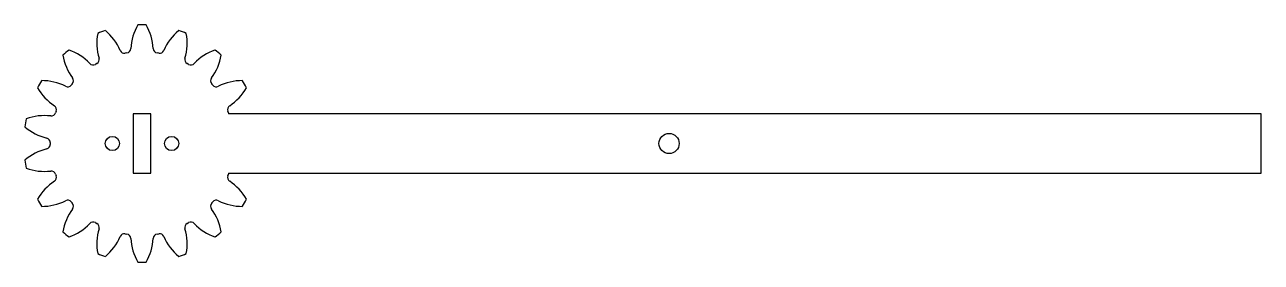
# Model space of a CAD drawing. Header units: millimetres. Extents: x -64 to 144, y -20 to 20.
import ezdxf

# ---------------------------------------------------------------- set-up
doc = ezdxf.new("R2010")
doc.units = ezdxf.units.MM

msp = doc.modelspace()

# ---------------------------------------------------------------- linework, layer by layer
at = {"color": 7, "linetype": 'Continuous', "lineweight": 25}
for p, q in [((-47.04, 15.27), (-47.33, 15.22)), ((-41.67, 15.22), (-41.96, 15.27)), ((-52.11, 13.48), (-52.37, 13.33)), ((-36.63, 13.33), (-36.89, 13.48)), ((-56.26, 10.06), (-56.45, 9.84)), ((-32.55, 9.84), (-32.74, 10.06)), ((-59, 5.43), (-59.1, 5.16)), ((-46, 5), (-46, -5)), ((-43, 5), (-46, 5)), ((-43, -5), (-43, 5)), ((-29.9, 5.16), (-30, 5.43)), ((144.5, 5), (-29.83, 5)), ((144.5, -5), (144.5, 5)), ((-59.98, 0.15), (-59.98, -0.15)), ((-59.1, -5.16), (-59, -5.43)), ((-46, -5), (-43, -5)), ((-30, -5.43), (-29.9, -5.16)), ((-29.83, -5), (144.5, -5)), ((-56.45, -9.84), (-56.26, -10.06)), ((-32.74, -10.06), (-32.55, -9.84)), ((-52.37, -13.33), (-52.11, -13.48)), ((-36.89, -13.48), (-36.63, -13.33)), ((-47.33, -15.22), (-47.04, -15.27)), ((-41.96, -15.27), (-41.67, -15.22))]:
    msp.add_line(p, q, dxfattribs=at)
for centre, radius in [((-49.5, 0), 1.2), ((-39.5, 0), 1.2), ((44.5, 0), 1.7)]:
    msp.add_circle(centre, radius, dxfattribs=at)
for centre, radius, start, end in [((-44.5, 0), 20, 108.0472, 111.9528), ((-56.46, 12.07), 9.03, 23.5658, 50.2977), ((-37.39, 15.43), 9.03, 149.7023, 176.4342), ((-44.5, 0), 20, 88.0472, 91.9528), ((-51.61, 15.43), 9.03, 3.5658, 30.2977), ((-32.54, 12.07), 9.03, 129.7023, 156.4342), ((-44.5, 0), 20, 68.0472, 71.9528), ((-43.09, 16.94), 9.03, 169.7023, 196.4342), ((-45.91, 16.94), 9.03, 343.5658, 10.2977), ((-44.5, 0), 20, 128.0472, 131.9528), ((-48.97, 16.4), 9.03, 189.7023, 216.4342), ((-59.87, 7.25), 9.03, 43.5658, 70.2977), ((-47.47, 15.99), 0.785, 203.5658, 280), ((-47.18, 16.04), 0.785, 280, 356.4342), ((-41.82, 16.04), 0.785, 183.5658, 260), ((-41.53, 15.99), 0.785, 260, 336.4342), ((-29.13, 7.25), 9.03, 109.7023, 136.4342), ((-40.03, 16.4), 9.03, 323.5658, 350.2977), ((-44.5, 0), 20, 48.0472, 51.9528), ((-52.76, 14.01), 0.785, 223.5658, 300), ((-52.51, 14.16), 0.785, 300, 16.4342), ((-36.49, 14.16), 0.785, 163.5658, 240), ((-36.24, 14.01), 0.785, 240, 316.4342), ((-44.5, 0), 20, 148.0472, 151.9528), ((-61.42, 1.56), 9.03, 63.5658, 90.2977), ((-56.87, 10.57), 0.785, 320, 36.4342), ((-32.13, 10.57), 0.785, 143.5658, 220), ((-27.58, 1.56), 9.03, 89.7023, 116.4342), ((-44.5, 0), 20, 28.0472, 31.9528), ((-54.31, 13.88), 9.03, 209.7023, 236.4342), ((-57.05, 10.34), 0.785, 243.5658, 320), ((-31.95, 10.34), 0.785, 220, 296.4342), ((-34.69, 13.88), 9.03, 303.5658, 330.2977), ((-59.73, 5.7), 0.785, 340, 56.4342), ((-29.27, 5.7), 0.785, 123.5658, 200), ((-60.93, -4.33), 9.03, 83.5658, 110.2977), ((-59.83, 5.43), 0.785, 263.5658, 340), ((-29.17, 5.43), 0.785, 200, 212.8808), ((-44.5, 0), 20, 168.0472, 171.9528), ((-58.46, 9.69), 9.03, 229.7023, 256.4342), ((-60.77, 0.15), 0.785, 0, 76.4342), ((-58.46, -9.69), 9.03, 103.5658, 130.2977), ((-60.77, -0.15), 0.785, 283.5658, 0), ((-44.5, 0), 20, 188.0472, 191.9528), ((-60.93, 4.33), 9.03, 249.7023, 276.4342), ((-59.83, -5.43), 0.785, 20, 96.4342), ((-59.73, -5.7), 0.785, 303.5658, 20), ((-29.27, -5.7), 0.785, 160, 236.4342), ((-29.17, -5.43), 0.785, 147.1192, 160), ((-54.31, -13.88), 9.03, 123.5658, 150.2977), ((-34.69, -13.88), 9.03, 29.7023, 56.4342), ((-44.5, 0), 20, 208.0472, 211.9528), ((-61.42, -1.56), 9.03, 269.7023, 296.4342), ((-57.05, -10.34), 0.785, 40, 116.4342), ((-56.87, -10.57), 0.785, 323.5658, 40), ((-32.13, -10.57), 0.785, 140, 216.4342), ((-31.95, -10.34), 0.785, 63.5658, 140), ((-27.58, -1.56), 9.03, 243.5658, 270.2977), ((-44.5, 0), 20, 328.0472, 331.9528), ((-48.97, -16.4), 9.03, 143.5658, 170.2977), ((-40.03, -16.4), 9.03, 9.7023, 36.4342), ((-59.87, -7.25), 9.03, 289.7023, 316.4342), ((-52.76, -14.01), 0.785, 60, 136.4342), ((-43.09, -16.94), 9.03, 163.5658, 190.2977), ((-52.51, -14.16), 0.785, 343.5658, 60), ((-36.49, -14.16), 0.785, 120, 196.4342), ((-45.91, -16.94), 9.03, 349.7023, 16.4342), ((-36.24, -14.01), 0.785, 43.5658, 120), ((-29.13, -7.25), 9.03, 223.5658, 250.2977), ((-44.5, 0), 20, 228.0472, 231.9528), ((-56.46, -12.07), 9.03, 309.7023, 336.4342), ((-47.47, -15.99), 0.785, 80, 156.4342), ((-47.18, -16.04), 0.785, 3.5658, 80), ((-37.39, -15.43), 9.03, 183.5658, 210.2977), ((-51.61, -15.43), 9.03, 329.7023, 356.4342), ((-41.82, -16.04), 0.785, 100, 176.4342), ((-41.53, -15.99), 0.785, 23.5658, 100), ((-32.54, -12.07), 9.03, 203.5658, 230.2977), ((-44.5, 0), 20, 308.0472, 311.9528), ((-44.5, 0), 20, 248.0472, 251.9528), ((-44.5, 0), 20, 288.0472, 291.9528), ((-44.5, 0), 20, 268.0472, 271.9528)]:
    msp.add_arc(centre, radius, start, end, dxfattribs=at)

doc.saveas('drawing.dxf')
